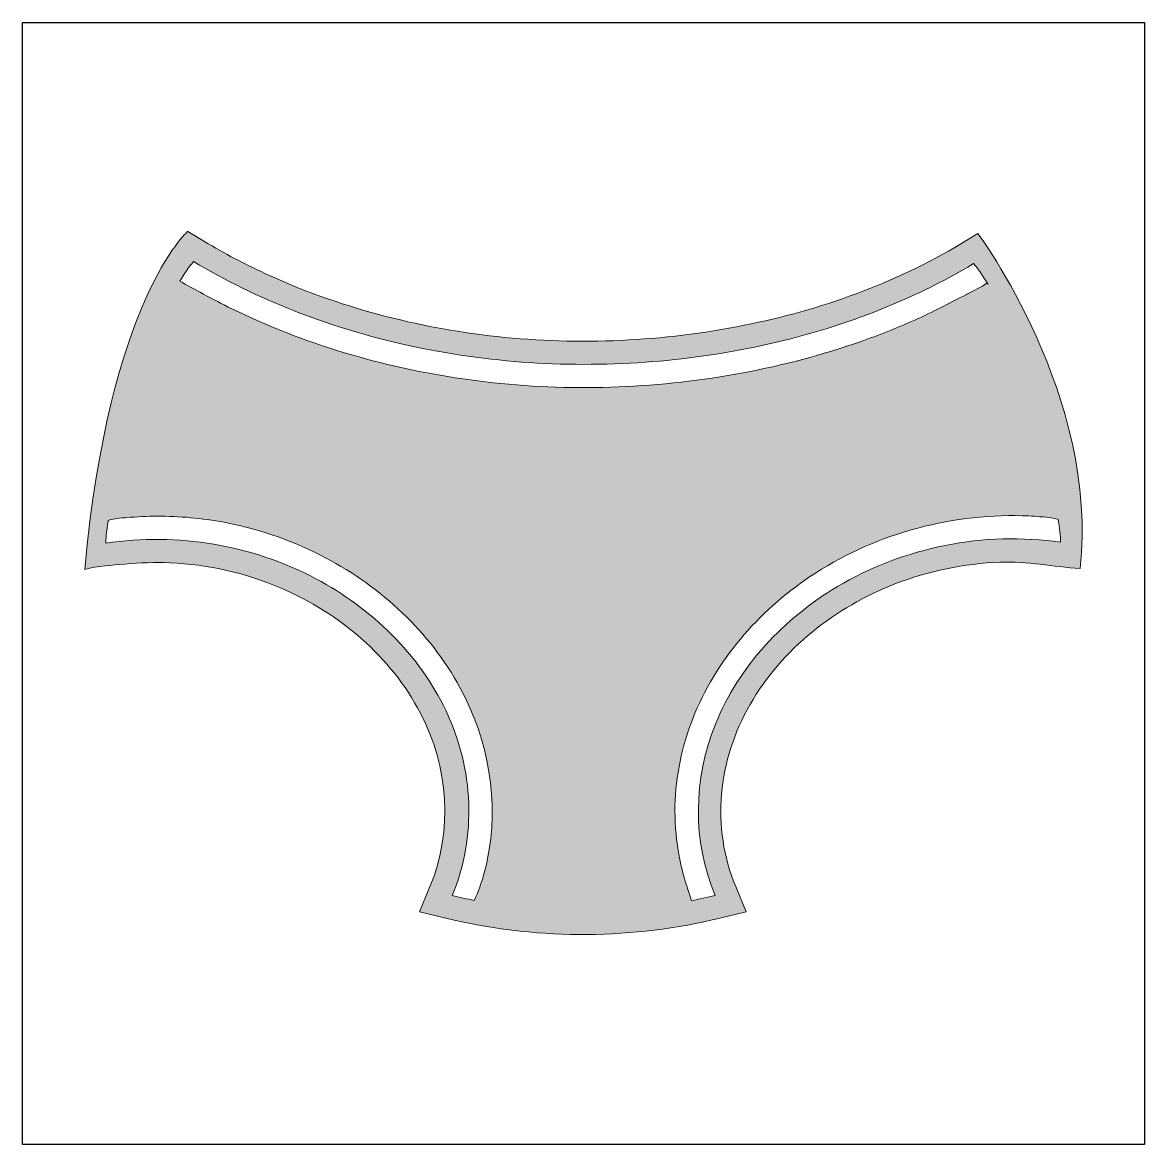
# Model space of a CAD drawing. Header units: inches. Extents: x 0 to 114, y 0 to 114.
import ezdxf

# ---------------------------------------------------------------- set-up
doc = ezdxf.new("R2010")
doc.units = ezdxf.units.IN
doc.header["$MEASUREMENT"] = 0
doc.layers.add('Image Background', color=7, linetype='Continuous')
doc.layers.add('Layer 1', color=7, linetype='Continuous')
picture_1 = doc.add_image_def('image1.png', size_in_pixel=(1350, 1350))

msp = doc.modelspace()

# ---------------------------------------------------------------- hatches: boundary and pattern name
at = {"layer": 'Layer 1', "true_color": 0xf9d340}
h = msp.add_hatch(color=53, dxfattribs=at)
h.dxf.hatch_style = 2
edge = h.paths.add_edge_path()
edge.add_spline(control_points=[(95.6, 91.76), (88.82, 87.69), (81.25, 85), (73.51, 83.45), (65.25, 81.79), (56.72, 81.4), (48.35, 82.3), (40.2, 83.19), (32.15, 85.29), (24.7, 88.73), (22.6, 89.71), (20.55, 90.78), (18.56, 91.97), (18.56, 91.97), (16.83, 93.01), (16.83, 93.01), (16.83, 93.01), (8.84, 86.05), (6.35, 58.58), (7.67, 58.93), (9.09, 59.02), (10.44, 59.13), (11.97, 59.25), (13.5, 59.32), (15.03, 59.26), (18.93, 59.1), (22.78, 58.2), (26.36, 56.67), (32.29, 54.12), (37.53, 49.71), (40.54, 43.94), (43.39, 38.47), (43.9, 32.01), (41.51, 26.27), (41.51, 26.27), (40.45, 23.72), (40.45, 23.72), (40.45, 23.72), (43.13, 23.06), (43.13, 23.06), (52, 20.91), (61.35, 20.84), (70.24, 22.88), (70.5, 22.94), (70.77, 23), (71.04, 23.06), (71.04, 23.06), (73.72, 23.72), (73.72, 23.72), (73.72, 23.72), (72.66, 26.27), (72.66, 26.27), (70.13, 32.34), (70.87, 39.18), (74.11, 44.82), (77.38, 50.5), (82.81, 54.75), (88.87, 57.1), (92.28, 58.43), (95.92, 59.18), (99.58, 59.32), (102.32, 59.42), (105.01, 58.87), (107.73, 58.67), (109.73, 76.11), (97.33, 92.8), (97.33, 92.8), (97.33, 92.8), (95.6, 91.76), (95.6, 91.76)], knot_values=[0, 0, 0, 0, 1, 1, 1, 2, 2, 2, 3, 3, 3, 4, 4, 4, 5, 5, 5, 6, 6, 6, 7, 7, 7, 8, 8, 8, 9, 9, 9, 10, 10, 10, 11, 11, 11, 12, 12, 12, 13, 13, 13, 14, 14, 14, 15, 15, 15, 16, 16, 16, 17, 17, 17, 18, 18, 18, 19, 19, 19, 20, 20, 20, 21, 21, 21, 22, 22, 22, 23, 23, 23, 23], degree=3, periodic=1)
edge = h.paths.add_edge_path()
edge.add_spline(control_points=[(46.88, 27.1), (46.55, 26.17), (46.44, 25.72), (46.02, 24.87), (45.27, 25.01), (44.51, 25.18), (43.77, 25.36), (46.29, 31.42), (45.95, 38.26), (43.15, 44.17), (40.39, 49.97), (35.55, 54.63), (29.9, 57.63), (23.36, 61.1), (15.82, 62.33), (8.5, 61.27), (8.47, 61.51), (8.55, 62.34), (8.73, 63.57), (9.45, 63.82), (10.27, 63.83), (11.02, 63.89), (12.05, 63.98), (13.09, 64.01), (14.12, 64), (16.42, 63.98), (18.72, 63.76), (20.97, 63.3), (24.41, 62.6), (27.76, 61.42), (30.86, 59.78), (36.56, 56.78), (41.48, 52.22), (44.57, 46.54), (47.48, 41.18), (48.59, 34.93), (47.34, 28.93), (47.21, 28.32), (47.06, 27.71), (46.88, 27.1)], knot_values=[0, 0, 0, 0, 1, 1, 1, 2, 2, 2, 3, 3, 3, 4, 4, 4, 5, 5, 5, 6, 6, 6, 7, 7, 7, 8, 8, 8, 9, 9, 9, 10, 10, 10, 11, 11, 11, 12, 12, 12, 13, 13, 13, 13], degree=3, periodic=1)
edge = h.paths.add_edge_path()
edge.add_spline(control_points=[(16.04, 87.95), (16.48, 88.7), (16.94, 89.37), (17.42, 89.95), (23.91, 86.06), (31.07, 83.31), (38.43, 81.6), (46.61, 79.7), (55.07, 79.1), (63.44, 79.69), (71.43, 80.26), (79.36, 81.93), (86.83, 84.83), (90.31, 86.19), (93.69, 87.81), (96.89, 89.73), (97.37, 89.17), (97.82, 88.5), (98.26, 87.76), (98.27, 87.77), (98.28, 87.77), (98.29, 87.78), (98.29, 87.78), (98.33, 87.66), (98.33, 87.66), (98.33, 87.66), (98.34, 87.61), (98.34, 87.61), (98.34, 87.63), (98.33, 87.64), (98.33, 87.66), (98.31, 87.7), (98.29, 87.73), (98.26, 87.76), (97.64, 87.32), (96.91, 86.96), (96.21, 86.62), (96.18, 86.6), (96.14, 86.58), (96.11, 86.56), (94.38, 85.69), (92.69, 84.78), (90.91, 83.99), (89.09, 83.18), (87.23, 82.44), (85.34, 81.78), (81.46, 80.42), (77.47, 79.37), (73.42, 78.61), (65.05, 77.04), (56.43, 76.69), (47.95, 77.6), (39.69, 78.5), (31.52, 80.58), (23.91, 83.94), (21.93, 84.81), (19.99, 85.77), (18.1, 86.82), (17.42, 87.17), (16.69, 87.53), (16.04, 87.95)], knot_values=[0, 0, 0, 0, 1, 1, 1, 2, 2, 2, 3, 3, 3, 4, 4, 4, 5, 5, 5, 6, 6, 6, 7, 7, 7, 8, 8, 8, 9, 9, 9, 10, 10, 10, 11, 11, 11, 12, 12, 12, 13, 13, 13, 14, 14, 14, 15, 15, 15, 16, 16, 16, 17, 17, 17, 18, 18, 18, 19, 19, 19, 20, 20, 20, 20], degree=3, periodic=1)
edge = h.paths.add_edge_path()
edge.add_spline(control_points=[(83.01, 56.83), (77.57, 53.6), (72.99, 48.74), (70.59, 42.83), (68.32, 37.24), (68.23, 30.95), (70.56, 25.36), (69.76, 25.17), (68.95, 24.99), (68.14, 24.84), (67.93, 25.6), (67.64, 26.33), (67.44, 27.1), (67.17, 28.03), (66.96, 28.98), (66.8, 29.94), (66.55, 31.45), (66.44, 32.99), (66.47, 34.52), (66.54, 37.55), (67.18, 40.56), (68.28, 43.38), (70.61, 49.29), (74.93, 54.29), (80.18, 57.82), (86.52, 62.09), (94.22, 64.25), (101.85, 64.05), (102.26, 64.04), (102.67, 64.02), (103.08, 64), (103.75, 63.93), (104.88, 63.91), (105.51, 63.67), (105.69, 62.43), (105.77, 61.6), (105.75, 61.35), (97.96, 62.49), (89.77, 60.85), (83.01, 56.83)], knot_values=[0, 0, 0, 0, 1, 1, 1, 2, 2, 2, 3, 3, 3, 4, 4, 4, 5, 5, 5, 6, 6, 6, 7, 7, 7, 8, 8, 8, 9, 9, 9, 10, 10, 10, 11, 11, 11, 12, 12, 12, 13, 13, 13, 13], degree=3, periodic=1)

# ---------------------------------------------------------------- linework, layer by layer
at = {"layer": 'Layer 1', "lineweight": 0}
for points, knots in [([(95.6, 91.76), (88.82, 87.69), (81.25, 85), (73.51, 83.45), (65.25, 81.79), (56.72, 81.4), (48.35, 82.3), (40.2, 83.19), (32.15, 85.29), (24.7, 88.73), (22.6, 89.71), (20.55, 90.78), (18.56, 91.97), (18.56, 91.97), (16.83, 93.01), (16.83, 93.01), (16.83, 93.01), (8.84, 86.05), (6.35, 58.58), (7.67, 58.93), (9.09, 59.02), (10.44, 59.13), (11.97, 59.25), (13.5, 59.32), (15.03, 59.26), (18.93, 59.1), (22.78, 58.2), (26.36, 56.67), (32.29, 54.12), (37.53, 49.71), (40.54, 43.94), (43.39, 38.47), (43.9, 32.01), (41.51, 26.27), (41.51, 26.27), (40.45, 23.72), (40.45, 23.72), (40.45, 23.72), (43.13, 23.06), (43.13, 23.06), (52, 20.91), (61.35, 20.84), (70.24, 22.88), (70.5, 22.94), (70.77, 23), (71.04, 23.06), (71.04, 23.06), (73.72, 23.72), (73.72, 23.72), (73.72, 23.72), (72.66, 26.27), (72.66, 26.27), (70.13, 32.34), (70.87, 39.18), (74.11, 44.82), (77.38, 50.5), (82.81, 54.75), (88.87, 57.1), (92.28, 58.43), (95.92, 59.18), (99.58, 59.32), (102.32, 59.42), (105.01, 58.87), (107.73, 58.67), (109.73, 76.11), (97.33, 92.8), (97.33, 92.8), (97.33, 92.8), (95.6, 91.76), (95.6, 91.76)], [0, 0, 0, 0, 1, 1, 1, 2, 2, 2, 3, 3, 3, 4, 4, 4, 5, 5, 5, 6, 6, 6, 7, 7, 7, 8, 8, 8, 9, 9, 9, 10, 10, 10, 11, 11, 11, 12, 12, 12, 13, 13, 13, 14, 14, 14, 15, 15, 15, 16, 16, 16, 17, 17, 17, 18, 18, 18, 19, 19, 19, 20, 20, 20, 21, 21, 21, 22, 22, 22, 23, 23, 23, 23]), ([(16.04, 87.95), (16.48, 88.7), (16.94, 89.37), (17.42, 89.95), (23.91, 86.06), (31.07, 83.31), (38.43, 81.6), (46.61, 79.7), (55.07, 79.1), (63.44, 79.69), (71.43, 80.26), (79.36, 81.93), (86.83, 84.83), (90.31, 86.19), (93.69, 87.81), (96.89, 89.73), (97.37, 89.17), (97.82, 88.5), (98.26, 87.76), (98.27, 87.77), (98.28, 87.77), (98.29, 87.78), (98.29, 87.78), (98.33, 87.66), (98.33, 87.66), (98.33, 87.66), (98.34, 87.61), (98.34, 87.61), (98.34, 87.63), (98.33, 87.64), (98.33, 87.66), (98.31, 87.7), (98.29, 87.73), (98.26, 87.76), (97.64, 87.32), (96.91, 86.96), (96.21, 86.62), (96.18, 86.6), (96.14, 86.58), (96.11, 86.56), (94.38, 85.69), (92.69, 84.78), (90.91, 83.99), (89.09, 83.18), (87.23, 82.44), (85.34, 81.78), (81.46, 80.42), (77.47, 79.37), (73.42, 78.61), (65.05, 77.04), (56.43, 76.69), (47.95, 77.6), (39.69, 78.5), (31.52, 80.58), (23.91, 83.94), (21.93, 84.81), (19.99, 85.77), (18.1, 86.82), (17.42, 87.17), (16.69, 87.53), (16.04, 87.95)], [0, 0, 0, 0, 1, 1, 1, 2, 2, 2, 3, 3, 3, 4, 4, 4, 5, 5, 5, 6, 6, 6, 7, 7, 7, 8, 8, 8, 9, 9, 9, 10, 10, 10, 11, 11, 11, 12, 12, 12, 13, 13, 13, 14, 14, 14, 15, 15, 15, 16, 16, 16, 17, 17, 17, 18, 18, 18, 19, 19, 19, 20, 20, 20, 20]), ([(46.88, 27.1), (46.55, 26.17), (46.44, 25.72), (46.02, 24.87), (45.27, 25.01), (44.51, 25.18), (43.77, 25.36), (46.29, 31.42), (45.95, 38.26), (43.15, 44.17), (40.39, 49.97), (35.55, 54.63), (29.9, 57.63), (23.36, 61.1), (15.82, 62.33), (8.5, 61.27), (8.47, 61.51), (8.55, 62.34), (8.73, 63.57), (9.45, 63.82), (10.27, 63.83), (11.02, 63.89), (12.05, 63.98), (13.09, 64.01), (14.12, 64), (16.42, 63.98), (18.72, 63.76), (20.97, 63.3), (24.41, 62.6), (27.76, 61.42), (30.86, 59.78), (36.56, 56.78), (41.48, 52.22), (44.57, 46.54), (47.48, 41.18), (48.59, 34.93), (47.34, 28.93), (47.21, 28.32), (47.06, 27.71), (46.88, 27.1)], [0, 0, 0, 0, 1, 1, 1, 2, 2, 2, 3, 3, 3, 4, 4, 4, 5, 5, 5, 6, 6, 6, 7, 7, 7, 8, 8, 8, 9, 9, 9, 10, 10, 10, 11, 11, 11, 12, 12, 12, 13, 13, 13, 13]), ([(83.01, 56.83), (77.57, 53.6), (72.99, 48.74), (70.59, 42.83), (68.32, 37.24), (68.23, 30.95), (70.56, 25.36), (69.76, 25.17), (68.95, 24.99), (68.14, 24.84), (67.93, 25.6), (67.64, 26.33), (67.44, 27.1), (67.17, 28.03), (66.96, 28.98), (66.8, 29.94), (66.55, 31.45), (66.44, 32.99), (66.47, 34.52), (66.54, 37.55), (67.18, 40.56), (68.28, 43.38), (70.61, 49.29), (74.93, 54.29), (80.18, 57.82), (86.52, 62.09), (94.22, 64.25), (101.85, 64.05), (102.26, 64.04), (102.67, 64.02), (103.08, 64), (103.75, 63.93), (104.88, 63.91), (105.51, 63.67), (105.69, 62.43), (105.77, 61.6), (105.75, 61.35), (97.96, 62.49), (89.77, 60.85), (83.01, 56.83)], [0, 0, 0, 0, 1, 1, 1, 2, 2, 2, 3, 3, 3, 4, 4, 4, 5, 5, 5, 6, 6, 6, 7, 7, 7, 8, 8, 8, 9, 9, 9, 10, 10, 10, 11, 11, 11, 12, 12, 12, 13, 13, 13, 13])]:
    msp.add_open_spline(points, degree=3, knots=knots, dxfattribs=at)

# ---------------------------------------------------------------- pictures from other files: only their frames are drawn
at = {"layer": 'Image Background'}
image = msp.add_image(picture_1, insert=(0, 0), size_in_units=(114.3, 114.3), dxfattribs=at)

doc.saveas('drawing.dxf')
